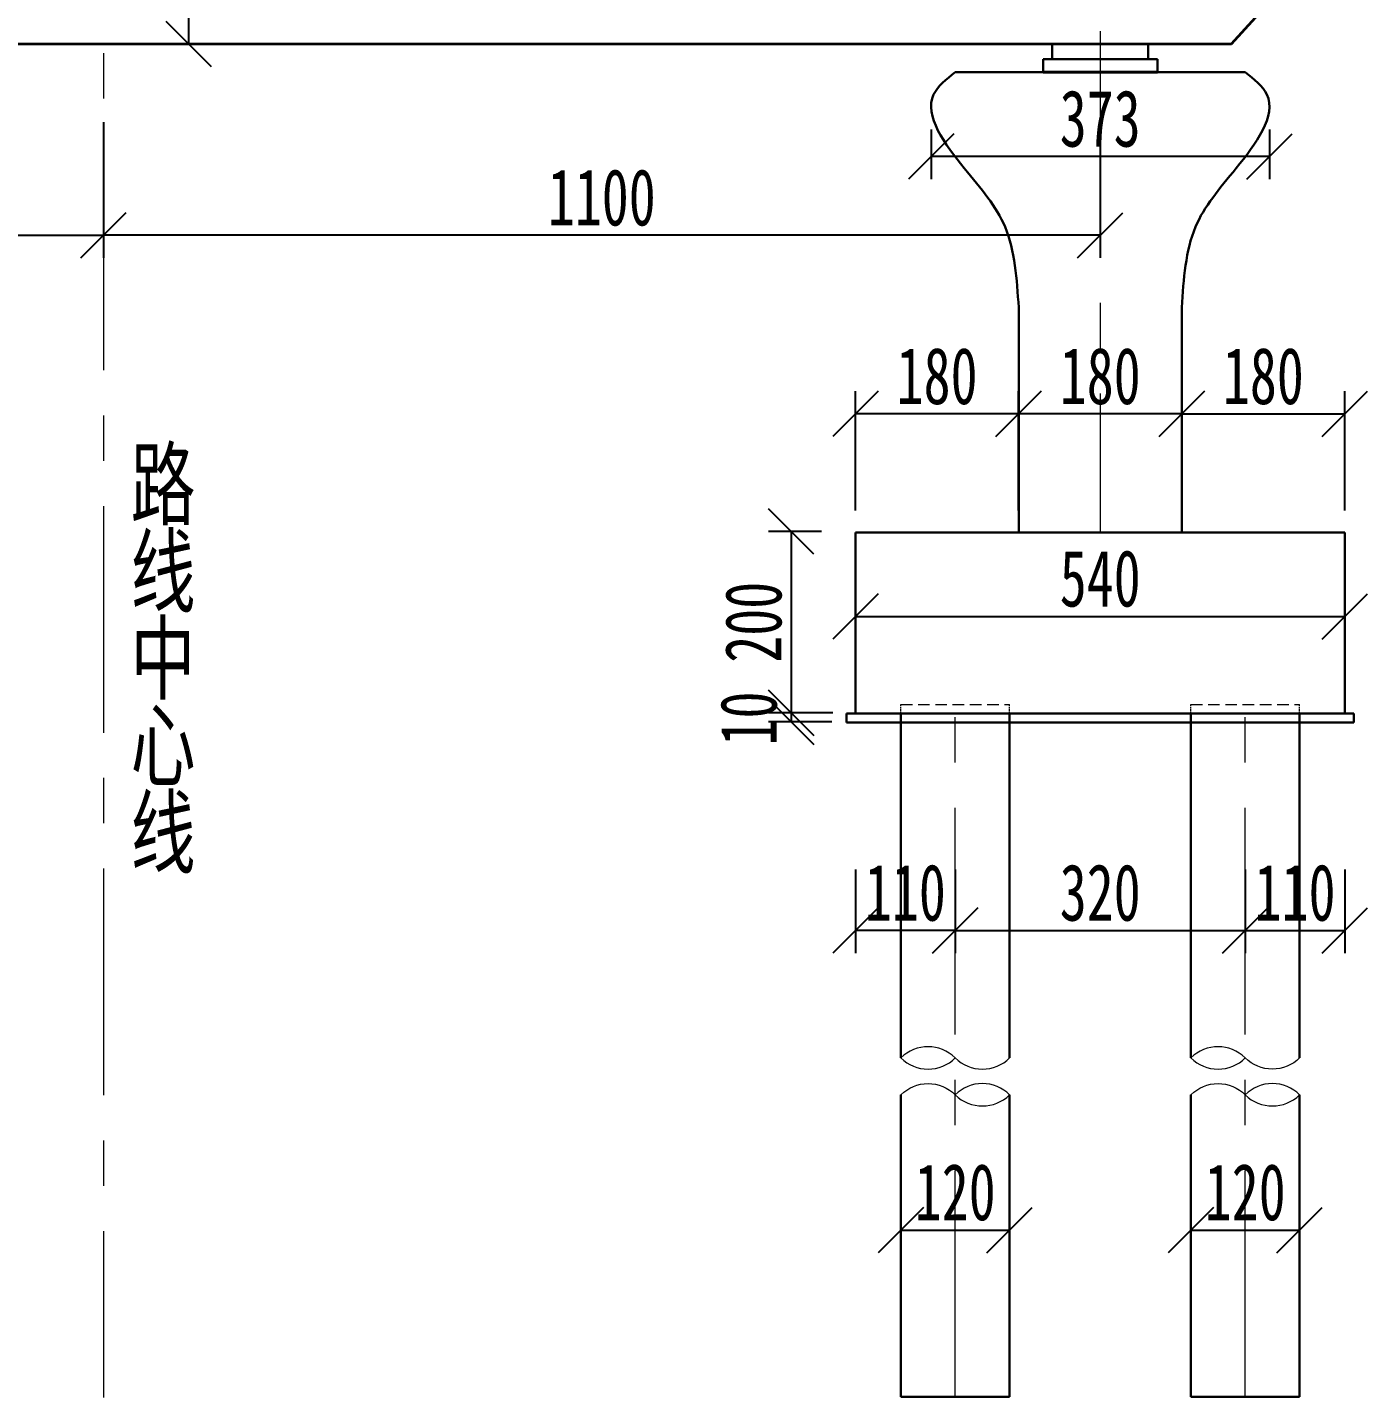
# Model space of a CAD drawing. Extents: x -2611510 to 954358, y -247163 to 181535.
# Drawn here: x 778578 to 793366, y -185529 to -170407 of the extents above; entities that cross this region are included whole.
import ezdxf

# ---------------------------------------------------------------- set-up
doc = ezdxf.new("R2010")
doc.units = 0
for name, pattern in [('CENTER', [2, 1.25, -0.25, 0.25, -0.25]), ('CONTINOUS', [0]), ('HIDDEN', [9.525, 6.35, -3.175])]:
    doc.linetypes.add(name, pattern=pattern)
doc.layers.get('Defpoints').update_dxf_attribs({"color": 8})
doc.layers.add('Dim', color=4, linetype='Continuous')
for name, color, linetype, lineweight in [('中心线', 2, 'CENTER', 15), ('文字', 7, 'Continuous', 15), ('标注', 3, 'Continuous', 18), ('桥塔结构', 4, 'Continuous', 40), ('细线', 6, 'Continuous', 18), ('结构', 1, 'Continuous', 30), ('结构轮廓', 1, 'Continuous', 35), ('虚线', 6, 'HIDDEN', 15)]:
    doc.layers.add(name, color=color, linetype=linetype, lineweight=lineweight)
doc.styles.add('fs', font='仿宋_GB2312.TTF', dxfattribs={"width": 0.7})
doc.styles.get("Standard").update_dxf_attribs({"font": '仿宋_GB2312.TTF', "width": 0.7})
doc.dimstyles.new('250', dxfattribs={"dimscale": 250, "dimtxt": 2.5, "dimasz": 2, "dimexe": 1, "dimexo": 1, "dimgap": 0, "dimtad": 0, "dimdec": 0, "dimrnd": 0.1, "dimzin": 12, "dimdsep": 46, "dimtxsty": 'Standard', "dimblk": 'OBLIQUE', "dimcen": -1, "dimclrd": 4, "dimclre": 256, "dimclrt": 4, "dimadec": 4, "dimazin": 0, "dimtp": 2, "dimtm": 3, "dimtfac": 0.5, "dimtdec": 0, "dimtmove": 2, "dimatfit": 3, "dimldrblk": 'OBLIQUE', "dimfxl": 5, "dimfxlon": 1, "dimtvp": 0.7, "dimtolj": 1, "dimtzin": 12, "dimarcsym": 0})
doc.dimstyles.new('250-1', dxfattribs={"dimscale": 250, "dimtxt": 2.5, "dimasz": 2, "dimexe": 1, "dimexo": 1, "dimgap": 0, "dimtad": 0, "dimdec": 0, "dimlfac": 0.1, "dimrnd": 0.1, "dimzin": 12, "dimdsep": 46, "dimtxsty": 'Standard', "dimblk": 'OBLIQUE', "dimcen": -1, "dimclrd": 4, "dimclre": 256, "dimclrt": 4, "dimadec": 4, "dimazin": 0, "dimtp": 2, "dimtm": 3, "dimtfac": 0.5, "dimtdec": 0, "dimtmove": 2, "dimatfit": 3, "dimldrblk": 'OBLIQUE', "dimfxl": 5, "dimfxlon": 1, "dimtvp": 0.7, "dimtolj": 1, "dimtzin": 12, "dimarcsym": 0})

# ---------------------------------------------------------------- blocks, each defined once
blk = doc.blocks.new('_Oblique')
at = {"color": 0, "linetype": 'ByBlock', "lineweight": -2}
blk.add_line((-0.5, -0.5), (0.5, 0.5), dxfattribs=at)
blk = doc.blocks.new('*D144')
at = {"layer": 'Defpoints', "color": 0, "transparency": 16777216}
for p in [(779416, -168787), (780355, -170587), (793216, -170587)]:
    blk.add_point(p, dxfattribs=at)
at = {"layer": 'Dim', "lineweight": -2, "transparency": 16777216}
for p, q in [((779666, -168787), (780605, -168787)), ((781605, -170587), (780105, -170587))]:
    blk.add_line(p, q, dxfattribs=at)
at = {"layer": 'Dim', "color": 4, "lineweight": -2, "transparency": 16777216}
blk.add_line((780355, -168787), (780355, -170587), dxfattribs=at)
at = {"layer": 'Dim', "color": 4, "lineweight": -2, "transparency": 16777216, "xscale": 500, "yscale": 500, "zscale": 500}
for p, rotation in [((780355, -168787), 90), ((780355, -170587), 270)]:
    blk.add_blockref('_Oblique', p, dxfattribs=dict(at, rotation=rotation))
at = {"layer": 'Dim', "color": 4, "transparency": 16777216, "insert": (779939, -169687), "char_height": 625, "attachment_point": 5, "rotation": 90}
blk.add_mtext('\\A1;1800', dxfattribs=at)
blk = doc.blocks.new('标准横断面')
at = {"layer": '结构轮廓'}
for p, q in [((14275, -220), (15275, 878.25)), ((-10625, -220), (14275, -220))]:
    blk.add_line(p, q, dxfattribs=at)
blk = doc.blocks.new('*D211')
at = {"layer": 'Defpoints', "color": 0, "transparency": 16777216}
for p in [(788216, -182756), (789416, -182756), (789416, -183680)]:
    blk.add_point(p, dxfattribs=at)
at = {"layer": 'Dim', "lineweight": -2, "transparency": 16777216}
for p, q in [((788216, -183006), (788216, -183930)), ((789416, -183006), (789416, -183930))]:
    blk.add_line(p, q, dxfattribs=at)
at = {"layer": 'Dim', "color": 4, "lineweight": -2, "transparency": 16777216}
blk.add_line((788216, -183680), (789416, -183680), dxfattribs=at)
at = {"layer": 'Dim', "color": 4, "lineweight": -2, "transparency": 16777216, "xscale": 500, "yscale": 500, "zscale": 500, "rotation": 180}
blk.add_blockref('_Oblique', (788216, -183680), dxfattribs=at)
at = {"layer": 'Dim', "color": 4, "lineweight": -2, "transparency": 16777216, "xscale": 500, "yscale": 500, "zscale": 500}
blk.add_blockref('_Oblique', (789416, -183680), dxfattribs=at)
at = {"layer": 'Dim', "color": 4, "transparency": 16777216, "insert": (788816, -183264), "char_height": 625, "attachment_point": 5}
blk.add_mtext('\\A1;120', dxfattribs=at)
blk = doc.blocks.new('*D212')
at = {"layer": 'Defpoints', "color": 0, "transparency": 16777216}
for p in [(788816, -179450), (792016, -179450), (792016, -180374)]:
    blk.add_point(p, dxfattribs=at)
at = {"layer": 'Dim', "lineweight": -2, "transparency": 16777216}
for p, q in [((788816, -179700), (788816, -180624)), ((792016, -179700), (792016, -180624))]:
    blk.add_line(p, q, dxfattribs=at)
at = {"layer": 'Dim', "color": 4, "lineweight": -2, "transparency": 16777216}
blk.add_line((788816, -180374), (792016, -180374), dxfattribs=at)
at = {"layer": 'Dim', "color": 4, "lineweight": -2, "transparency": 16777216, "xscale": 500, "yscale": 500, "zscale": 500, "rotation": 180}
blk.add_blockref('_Oblique', (788816, -180374), dxfattribs=at)
at = {"layer": 'Dim', "color": 4, "lineweight": -2, "transparency": 16777216, "xscale": 500, "yscale": 500, "zscale": 500}
blk.add_blockref('_Oblique', (792016, -180374), dxfattribs=at)
at = {"layer": 'Dim', "color": 4, "transparency": 16777216, "insert": (790416, -179958), "char_height": 625, "attachment_point": 5}
blk.add_mtext('\\A1;320', dxfattribs=at)
blk = doc.blocks.new('*D213')
at = {"layer": 'Defpoints', "color": 0, "transparency": 16777216}
for p in [(791416, -182756), (792616, -182756), (792616, -183680)]:
    blk.add_point(p, dxfattribs=at)
at = {"layer": 'Dim', "lineweight": -2, "transparency": 16777216}
for p, q in [((791416, -183006), (791416, -183930)), ((792616, -183006), (792616, -183930))]:
    blk.add_line(p, q, dxfattribs=at)
at = {"layer": 'Dim', "color": 4, "lineweight": -2, "transparency": 16777216}
blk.add_line((791416, -183680), (792616, -183680), dxfattribs=at)
at = {"layer": 'Dim', "color": 4, "lineweight": -2, "transparency": 16777216, "xscale": 500, "yscale": 500, "zscale": 500, "rotation": 180}
blk.add_blockref('_Oblique', (791416, -183680), dxfattribs=at)
at = {"layer": 'Dim', "color": 4, "lineweight": -2, "transparency": 16777216, "xscale": 500, "yscale": 500, "zscale": 500}
blk.add_blockref('_Oblique', (792616, -183680), dxfattribs=at)
at = {"layer": 'Dim', "color": 4, "transparency": 16777216, "insert": (792016, -183264), "char_height": 625, "attachment_point": 5}
blk.add_mtext('\\A1;120', dxfattribs=at)
blk = doc.blocks.new('*D214')
at = {"layer": 'Defpoints', "color": 0, "transparency": 16777216}
for p in [(792016, -179450), (793116, -179450), (793116, -180374)]:
    blk.add_point(p, dxfattribs=at)
at = {"layer": 'Dim', "lineweight": -2, "transparency": 16777216}
for p, q in [((792016, -179700), (792016, -180624)), ((793116, -179700), (793116, -180624))]:
    blk.add_line(p, q, dxfattribs=at)
at = {"layer": 'Dim', "color": 4, "lineweight": -2, "transparency": 16777216}
blk.add_line((792016, -180374), (793116, -180374), dxfattribs=at)
at = {"layer": 'Dim', "color": 4, "lineweight": -2, "transparency": 16777216, "xscale": 500, "yscale": 500, "zscale": 500, "rotation": 180}
blk.add_blockref('_Oblique', (792016, -180374), dxfattribs=at)
at = {"layer": 'Dim', "color": 4, "lineweight": -2, "transparency": 16777216, "xscale": 500, "yscale": 500, "zscale": 500}
blk.add_blockref('_Oblique', (793116, -180374), dxfattribs=at)
at = {"layer": 'Dim', "color": 4, "transparency": 16777216, "insert": (792566, -179958), "char_height": 625, "attachment_point": 5}
blk.add_mtext('\\A1;110', dxfattribs=at)
blk = doc.blocks.new('*D215')
at = {"layer": 'Defpoints', "color": 0, "transparency": 16777216}
for p in [(787716, -179450), (788816, -179450), (787716, -180374)]:
    blk.add_point(p, dxfattribs=at)
at = {"layer": 'Dim', "lineweight": -2, "transparency": 16777216}
for p, q in [((787716, -179700), (787716, -180624)), ((788816, -179700), (788816, -180624))]:
    blk.add_line(p, q, dxfattribs=at)
at = {"layer": 'Dim', "color": 4, "lineweight": -2, "transparency": 16777216}
blk.add_line((788816, -180374), (787716, -180374), dxfattribs=at)
at = {"layer": 'Dim', "color": 4, "lineweight": -2, "transparency": 16777216, "xscale": 500, "yscale": 500, "zscale": 500, "rotation": 180}
blk.add_blockref('_Oblique', (787716, -180374), dxfattribs=at)
at = {"layer": 'Dim', "color": 4, "lineweight": -2, "transparency": 16777216, "xscale": 500, "yscale": 500, "zscale": 500}
blk.add_blockref('_Oblique', (788816, -180374), dxfattribs=at)
at = {"layer": 'Dim', "color": 4, "transparency": 16777216, "insert": (788266, -179958), "char_height": 625, "attachment_point": 5}
blk.add_mtext('\\A1;110', dxfattribs=at)
blk = doc.blocks.new('*D216')
at = {"layer": 'Defpoints', "color": 0, "transparency": 16777216}
for p in [(787716, -175980), (793116, -175980), (793116, -176908)]:
    blk.add_point(p, dxfattribs=at)
at = {"layer": 'Dim', "lineweight": -2, "transparency": 16777216}
for p, q in [((787716, -176230), (787716, -177158)), ((793116, -176230), (793116, -177158))]:
    blk.add_line(p, q, dxfattribs=at)
at = {"layer": 'Dim', "color": 4, "lineweight": -2, "transparency": 16777216}
blk.add_line((787716, -176908), (793116, -176908), dxfattribs=at)
at = {"layer": 'Dim', "color": 4, "lineweight": -2, "transparency": 16777216, "xscale": 500, "yscale": 500, "zscale": 500, "rotation": 180}
blk.add_blockref('_Oblique', (787716, -176908), dxfattribs=at)
at = {"layer": 'Dim', "color": 4, "lineweight": -2, "transparency": 16777216, "xscale": 500, "yscale": 500, "zscale": 500}
blk.add_blockref('_Oblique', (793116, -176908), dxfattribs=at)
at = {"layer": 'Dim', "color": 4, "transparency": 16777216, "insert": (790416, -176491), "char_height": 625, "attachment_point": 5}
blk.add_mtext('\\A1;540', dxfattribs=at)
blk = doc.blocks.new('*D322')
at = {"layer": 'Defpoints', "color": 0}
for p in [(793116, -174673), (791316, -175988), (793116, -175988)]:
    blk.add_point(p, dxfattribs=at)
at = {"layer": 'Dim', "lineweight": -2}
for p, q in [((791316, -175738), (791316, -174423)), ((793116, -175738), (793116, -174423))]:
    blk.add_line(p, q, dxfattribs=at)
at = {"layer": 'Dim', "color": 4, "lineweight": -2}
blk.add_line((791316, -174673), (793116, -174673), dxfattribs=at)
at = {"layer": 'Dim', "color": 4, "lineweight": -2, "xscale": 500, "yscale": 500, "zscale": 500, "rotation": 180}
blk.add_blockref('_Oblique', (791316, -174673), dxfattribs=at)
at = {"layer": 'Dim', "color": 4, "lineweight": -2, "xscale": 500, "yscale": 500, "zscale": 500}
blk.add_blockref('_Oblique', (793116, -174673), dxfattribs=at)
at = {"layer": 'Dim', "color": 4, "insert": (792216, -174257), "char_height": 625, "attachment_point": 5}
blk.add_mtext('\\A1;180', dxfattribs=at)
blk = doc.blocks.new('*D323')
at = {"layer": 'Defpoints', "color": 0}
for p in [(787716, -174673), (787716, -175988), (789516, -175988)]:
    blk.add_point(p, dxfattribs=at)
at = {"layer": 'Dim', "lineweight": -2}
for p, q in [((787716, -175738), (787716, -174423)), ((789516, -175738), (789516, -174423))]:
    blk.add_line(p, q, dxfattribs=at)
at = {"layer": 'Dim', "color": 4, "lineweight": -2}
blk.add_line((789516, -174673), (787716, -174673), dxfattribs=at)
at = {"layer": 'Dim', "color": 4, "lineweight": -2, "xscale": 500, "yscale": 500, "zscale": 500, "rotation": 180}
blk.add_blockref('_Oblique', (787716, -174673), dxfattribs=at)
at = {"layer": 'Dim', "color": 4, "lineweight": -2, "xscale": 500, "yscale": 500, "zscale": 500}
blk.add_blockref('_Oblique', (789516, -174673), dxfattribs=at)
at = {"layer": 'Dim', "color": 4, "insert": (788616, -174257), "char_height": 625, "attachment_point": 5}
blk.add_mtext('\\A1;180', dxfattribs=at)
blk = doc.blocks.new('*D324')
at = {"layer": 'Defpoints', "color": 0}
for p in [(788549, -171284), (792283, -171284), (788549, -171832)]:
    blk.add_point(p, dxfattribs=at)
at = {"layer": 'Dim', "lineweight": -2}
for p, q in [((788549, -171534), (788549, -172082)), ((792283, -171534), (792283, -172082))]:
    blk.add_line(p, q, dxfattribs=at)
at = {"layer": 'Dim', "color": 4, "lineweight": -2}
blk.add_line((792283, -171832), (788549, -171832), dxfattribs=at)
at = {"layer": 'Dim', "color": 4, "lineweight": -2, "xscale": 500, "yscale": 500, "zscale": 500, "rotation": 180}
blk.add_blockref('_Oblique', (788549, -171832), dxfattribs=at)
at = {"layer": 'Dim', "color": 4, "lineweight": -2, "xscale": 500, "yscale": 500, "zscale": 500}
blk.add_blockref('_Oblique', (792283, -171832), dxfattribs=at)
at = {"layer": 'Dim', "color": 4, "insert": (790416, -171416), "char_height": 625, "attachment_point": 5}
blk.add_mtext('\\A1;373', dxfattribs=at)
blk = doc.blocks.new('*D325')
at = {"layer": 'Defpoints', "color": 0}
for p in [(789516, -174673), (789516, -175199), (791316, -175199)]:
    blk.add_point(p, dxfattribs=at)
at = {"layer": 'Dim', "lineweight": -2}
for p, q in [((789516, -174949), (789516, -174423)), ((791316, -174949), (791316, -174423))]:
    blk.add_line(p, q, dxfattribs=at)
at = {"layer": 'Dim', "color": 4, "lineweight": -2}
blk.add_line((791316, -174673), (789516, -174673), dxfattribs=at)
at = {"layer": 'Dim', "color": 4, "lineweight": -2, "xscale": 500, "yscale": 500, "zscale": 500, "rotation": 180}
blk.add_blockref('_Oblique', (789516, -174673), dxfattribs=at)
at = {"layer": 'Dim', "color": 4, "lineweight": -2, "xscale": 500, "yscale": 500, "zscale": 500}
blk.add_blockref('_Oblique', (791316, -174673), dxfattribs=at)
at = {"layer": 'Dim', "color": 4, "insert": (790416, -174257), "char_height": 625, "attachment_point": 5}
blk.add_mtext('\\A1;180', dxfattribs=at)
blk = doc.blocks.new('*D326')
at = {"layer": 'Defpoints', "color": 0}
for p in [(779416, -171095), (790416, -171095), (779416, -172702)]:
    blk.add_point(p, dxfattribs=at)
at = {"layer": 'Dim', "lineweight": -2}
for p, q in [((779416, -171452), (779416, -172952)), ((790416, -171452), (790416, -172952))]:
    blk.add_line(p, q, dxfattribs=at)
at = {"layer": 'Dim', "color": 4, "lineweight": -2}
blk.add_line((790416, -172702), (779416, -172702), dxfattribs=at)
at = {"layer": 'Dim', "color": 4, "lineweight": -2, "xscale": 500, "yscale": 500, "zscale": 500, "rotation": 180}
blk.add_blockref('_Oblique', (779416, -172702), dxfattribs=at)
at = {"layer": 'Dim', "color": 4, "lineweight": -2, "xscale": 500, "yscale": 500, "zscale": 500}
blk.add_blockref('_Oblique', (790416, -172702), dxfattribs=at)
at = {"layer": 'Dim', "color": 4, "insert": (784916, -172286), "char_height": 625, "attachment_point": 5}
blk.add_mtext('\\A1;1100', dxfattribs=at)
blk = doc.blocks.new('*D321')
at = {"layer": 'Defpoints', "color": 0}
for p in [(768416, -171095), (779416, -171095), (779416, -172702)]:
    blk.add_point(p, dxfattribs=at)
at = {"layer": 'Dim', "lineweight": -2}
for p, q in [((768416, -171452), (768416, -172952)), ((779416, -171452), (779416, -172952))]:
    blk.add_line(p, q, dxfattribs=at)
at = {"layer": 'Dim', "color": 4, "lineweight": -2}
blk.add_line((768416, -172702), (779416, -172702), dxfattribs=at)
at = {"layer": 'Dim', "color": 4, "lineweight": -2, "xscale": 500, "yscale": 500, "zscale": 500, "rotation": 180}
blk.add_blockref('_Oblique', (768416, -172702), dxfattribs=at)
at = {"layer": 'Dim', "color": 4, "lineweight": -2, "xscale": 500, "yscale": 500, "zscale": 500}
blk.add_blockref('_Oblique', (779416, -172702), dxfattribs=at)
at = {"layer": 'Dim', "color": 4, "insert": (773916, -172286), "char_height": 625, "attachment_point": 5}
blk.add_mtext('\\A1;1100', dxfattribs=at)
blk = doc.blocks.new('*D331')
at = {"layer": 'Defpoints', "color": 0}
for p in [(787716, -177972), (787007, -178072), (787706, -178072)]:
    blk.add_point(p, dxfattribs=at)
at = {"layer": 'Dim', "lineweight": -2}
for p, q in [((787466, -177972), (786757, -177972)), ((787456, -178072), (786757, -178072))]:
    blk.add_line(p, q, dxfattribs=at)
at = {"layer": 'Dim', "color": 4, "lineweight": -2}
blk.add_line((787007, -177972), (787007, -178072), dxfattribs=at)
at = {"layer": 'Dim', "color": 4, "lineweight": -2, "xscale": 500, "yscale": 500, "zscale": 500}
for p, rotation in [((787007, -177972), 90), ((787007, -178072), 270)]:
    blk.add_blockref('_Oblique', p, dxfattribs=dict(at, rotation=rotation))
at = {"layer": 'Dim', "color": 4, "insert": (786538, -178034), "char_height": 625, "attachment_point": 5, "rotation": 90}
blk.add_mtext('\\A1;10', dxfattribs=at)
blk = doc.blocks.new('*D332')
at = {"layer": 'Defpoints', "color": 0}
for p in [(787592, -175972), (787007, -177972), (787592, -177972)]:
    blk.add_point(p, dxfattribs=at)
at = {"layer": 'Dim', "lineweight": -2}
for p, q in [((787342, -175972), (786757, -175972)), ((787342, -177972), (786757, -177972))]:
    blk.add_line(p, q, dxfattribs=at)
at = {"layer": 'Dim', "color": 4, "lineweight": -2}
blk.add_line((787007, -175972), (787007, -177972), dxfattribs=at)
at = {"layer": 'Dim', "color": 4, "lineweight": -2, "xscale": 500, "yscale": 500, "zscale": 500}
for p, rotation in [((787007, -175972), 90), ((787007, -177972), 270)]:
    blk.add_blockref('_Oblique', p, dxfattribs=dict(at, rotation=rotation))
at = {"layer": 'Dim', "color": 4, "insert": (786591, -176972), "char_height": 625, "attachment_point": 5, "rotation": 90}
blk.add_mtext('\\A1;200', dxfattribs=at)

msp = doc.modelspace()

# ---------------------------------------------------------------- linework, layer by layer
at = {"layer": '中心线', "ltscale": 2000}
for p, q in [((779416.3, -167690.6), (779416.3, -185528.7)), ((790416.3, -170447.7), (790416.3, -175988.1)), ((788816.3, -185520.7), (788816.3, -177980.1)), ((792016.3, -185520.7), (792016.3, -177980.1))]:
    msp.add_line(p, q, dxfattribs=at)
at = {"layer": '桥塔结构'}
msp.add_line((791046.3, -170901.2), (789786.3, -170901.2), dxfattribs=at)
at = {"layer": '细线', "elevation": 0}
for points in [[(792616.3, -181779.4, -0.416), (792016.3, -181779.4, 0.408), (791416.3, -181779.4, 0.416), (792016.3, -181779.4, 0.416)], [(788216.3, -182187.4, -0.416), (788816.3, -182187.4, 0.408), (789416.3, -182187.4, 0.416), (788816.3, -182187.4, 0.416)], [(791416.3, -182187.4, -0.416), (792016.3, -182187.4, 0.408), (792616.3, -182187.4, 0.416), (792016.3, -182187.4, 0.416)]]:
    msp.add_lwpolyline(points, format="xyb", dxfattribs=at)
at = {"layer": '细线'}
for centre, radius, start, end in [((788516.3, -182085.8), 428.8, 45.60908, 134.39092), ((788516.3, -181481.2), 423, 224.82538, 315.17462), ((789116.3, -181481.2), 423, 224.82538, 315.17462)]:
    msp.add_arc(centre, radius, start, end, dxfattribs=at)
at = {"layer": '结构', "linetype": 'CONTINOUS'}
for p, q in [((789886.3, -170759.2), (789886.3, -170586.9)), ((790946.3, -170759.2), (790946.3, -170586.9)), ((789786.3, -170759.2), (791046.3, -170759.2)), ((789786.3, -170901.2), (789786.3, -170759.2)), ((791046.3, -170901.2), (791046.3, -170759.2)), ((792016.3, -170901.2), (788816.3, -170901.2)), ((789516.3, -173498.9), (789516.3, -175988.1)), ((791316.3, -173498.9), (791316.3, -175988.1)), ((787716.3, -177980.1), (787716.3, -175980.1)), ((787716.3, -175980.1), (793116.3, -175980.1)), ((793116.3, -177980.1), (793116.3, -175980.1)), ((787716.3, -177980.1), (787616.3, -177980.1)), ((787616.3, -177980.1), (787616.3, -178080.1)), ((787616.3, -178080.1), (793216.3, -178080.1)), ((787716.3, -177980.1), (793116.3, -177980.1)), ((788216.3, -181779.4), (788216.3, -177980.1)), ((789416.3, -181779.4), (789416.3, -177980.1)), ((791416.3, -181779.4), (791416.3, -177980.1)), ((792616.3, -181779.4), (792616.3, -177980.1)), ((793116.3, -177980.1), (793216.3, -177980.1)), ((793216.3, -177980.1), (793216.3, -178080.1)), ((788216.3, -185520.7), (788216.3, -182187.4)), ((789416.3, -185520.7), (789416.3, -182187.4)), ((791416.3, -185520.7), (791416.3, -182187.4)), ((792616.3, -185520.7), (792616.3, -182187.4)), ((789416.3, -185520.7), (788216.3, -185520.7)), ((791416.3, -185520.7), (792616.3, -185520.7))]:
    msp.add_line(p, q, dxfattribs=at)
for points in [[(788816.3, -170901.2), (788577.8, -171147.7), (788915.6, -171959.9), (789365.9, -172609.6), (789516.3, -173498.9)], [(792016.3, -170901.2), (792254.9, -171147.7), (791917.1, -171959.9), (791466.8, -172609.6), (791316.3, -173498.9)]]:
    msp.add_spline(points, degree=3, dxfattribs=at)
at = {"layer": '虚线', "ltscale": 3}
for p, q in [((788216.3, -177980.1), (788216.3, -177880.1)), ((789416.3, -177980.1), (789416.3, -177880.1)), ((791416.3, -177980.1), (791416.3, -177880.1)), ((792616.3, -177980.1), (792616.3, -177880.1))]:
    msp.add_line(p, q, dxfattribs=at)
at = {"layer": '虚线', "ltscale": 20}
for p, q in [((788216.3, -177880.1), (789416.3, -177880.1)), ((791416.3, -177880.1), (792616.3, -177880.1))]:
    msp.add_line(p, q, dxfattribs=at)

# ---------------------------------------------------------------- block references
at = {"layer": '文字'}
msp.add_blockref('标准横断面', (777591.3, -170366.9), dxfattribs=at)

# ---------------------------------------------------------------- texts
at = {"layer": '标注', "color": 7, "insert": (779716.8, -175073.8), "char_height": 750, "attachment_point": 1, "rotation": 360, "line_spacing_factor": 0.768, "style": 'fs'}
msp.add_mtext('路\\P线\\P中\\P心\\P线', dxfattribs=at)

# ---------------------------------------------------------------- dimensions: what is measured, and where the dimension line sits
at = {"layer": 'Dim'}
for base, p1, p2, angle, dimstyle, picture, middle in [((780355.3, -170586.9), (779416.3, -168786.9), (793216.3, -170586.9), 90, '250', '*D144', (779939.1, -169686.9)), ((788549.2, -171831.8), (792283.5, -171284.2), (788549.2, -171284.2), 180, '250-1', '*D324', (790416.3, -171415.6)), ((779416.3, -172702.1), (790416.3, -171095.1), (779416.3, -171095.1), 180, '250-1', '*D326', (784916.3, -172285.9)), ((787716.3, -174673.4), (789516.3, -175988.1), (787716.3, -175988.1), 180, '250-1', '*D323', (788616.3, -174257.2)), ((789516.3, -174673.4), (791316.3, -175198.7), (789516.3, -175198.7), 180, '250-1', '*D325', (790416.3, -174257.2)), ((793116.3, -174673.4), (791316.3, -175988.1), (793116.3, -175988.1), 180, '250-1', '*D322', (792216.3, -174257.2)), ((787006.9, -177972.1), (787591.7, -175972.1), (787591.7, -177972.1), 90, '250-1', '*D332', (786590.7, -176972.1))]:
    dim = msp.add_linear_dim(base=base, p1=p1, p2=p2, angle=angle, dimstyle=dimstyle, override={"dimblk": 'Oblique'}, dxfattribs=at)
    dim.commit()
    dim.dimension.update_dxf_attribs({"geometry": picture, "text_midpoint": middle})
for base, p1, p2, picture, middle in [((779416.3, -172702.1), (768416.3, -171095.1), (779416.3, -171095.1), '*D321', (773916.3, -172285.9)), ((793116.3, -176907.6), (787716.3, -175980.1), (793116.3, -175980.1), '*D216', (790416.3, -176491.4)), ((787716.3, -180374.1), (788816.3, -179449.9), (787716.3, -179449.9), '*D215', (788266.3, -179957.9)), ((792016.3, -180374.1), (788816.3, -179449.9), (792016.3, -179449.9), '*D212', (790416.3, -179957.9)), ((793116.3, -180374.1), (792016.3, -179449.9), (793116.3, -179449.9), '*D214', (792566.3, -179957.9)), ((789416.3, -183679.9), (788216.3, -182755.7), (789416.3, -182755.7), '*D211', (788816.3, -183263.7)), ((792616.3, -183679.9), (791416.3, -182755.7), (792616.3, -182755.7), '*D213', (792016.3, -183263.7))]:
    dim = msp.add_linear_dim(base=base, p1=p1, p2=p2, dimstyle='250-1', override={"dimblk": 'Oblique'}, dxfattribs=at)
    dim.commit()
    dim.dimension.update_dxf_attribs({"geometry": picture, "text_midpoint": middle})
dim = msp.add_linear_dim(base=(787006.9, -178072.1), p1=(787716.3, -177972.1), p2=(787706.2, -178072.1), angle=90, dimstyle='250-1', override={"dimblk": 'Oblique'}, dxfattribs=at)
dim.commit()
dim.dimension.update_dxf_attribs({"geometry": '*D331', "text_midpoint": (786537.8, -178033.9), "dimtype": 160})

doc.saveas('drawing.dxf')
